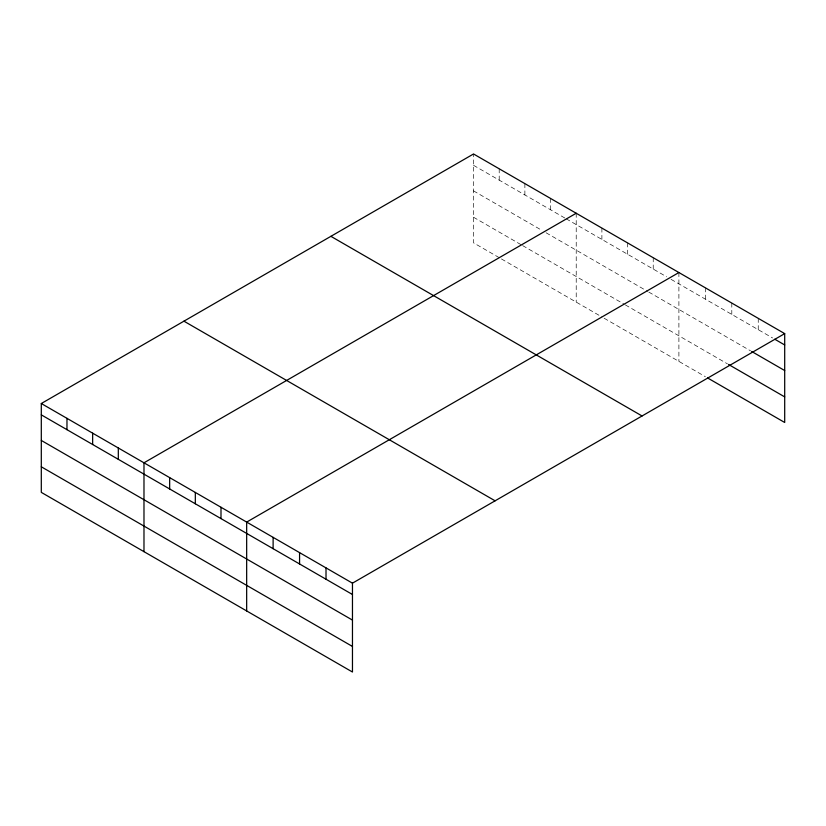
<?xml version="1.0" encoding="UTF-8"?>
<svg xmlns="http://www.w3.org/2000/svg" width="826" height="826" viewBox="0 0 826 826"><rect width="100%" height="100%" fill="white"/><g stroke="black" fill="none" stroke-linecap="round" stroke-linejoin="round"><path stroke-width="0.62" stroke-dasharray="4.13 3.1" d="M499.203 257.65L473.535 242.834L473.535 153.977M473.535 165.314L565.056 218.147M566.171 218.797L666.623 276.793M671.094 279.364L772.578 337.958M473.535 190.889L541.619 230.196M546.089 232.777L647.656 291.413M648.771 292.063L750.535 350.813M473.535 217.248L521.526 244.961M522.641 245.601L624.219 304.236M625.334 304.887L727.396 363.812M501.434 258.941L601.896 316.936M604.126 318.227L705.352 376.666M758.247 318.351L758.247 329.688M731.805 303.08L731.805 314.417M705.352 287.809L705.352 299.146M678.9 272.539L678.9 361.396M653.232 257.722L653.232 269.059M627.564 242.896L627.564 254.232M601.896 228.079L601.896 239.416M576.218 213.253L576.218 302.11M550.55 198.436L550.55 209.773M524.882 183.62L524.882 194.946M499.203 168.793L499.203 180.13"/><path stroke-width="1.24" d="M784.7 333.621L473.535 153.977L41.3 403.522L41.3 492.379L352.465 672.023L352.465 583.166L784.7 333.621L784.7 422.478L707.562 377.936M576.218 213.253L143.982 462.808L143.982 551.665M678.9 272.539L246.664 522.094L246.664 610.951M774.778 339.228L784.7 344.958M751.639 351.453L784.7 370.544M728.501 364.452L784.7 396.893M330.896 236.329L642.06 415.974M183.94 321.169L495.104 500.824M41.3 403.522L352.465 583.166M41.3 414.858L352.465 594.503M41.3 440.444L352.465 620.089M41.3 466.793L352.465 646.448M326.012 567.906L326.012 579.232M299.57 552.635L299.57 563.962M273.117 537.365L273.117 548.701M220.996 507.267L220.996 518.604M195.328 492.451L195.328 503.788M169.66 477.624L169.66 488.961M118.314 447.981L118.314 459.318M92.646 433.165L92.646 444.502M66.968 418.338L66.968 429.675"/></g></svg>
